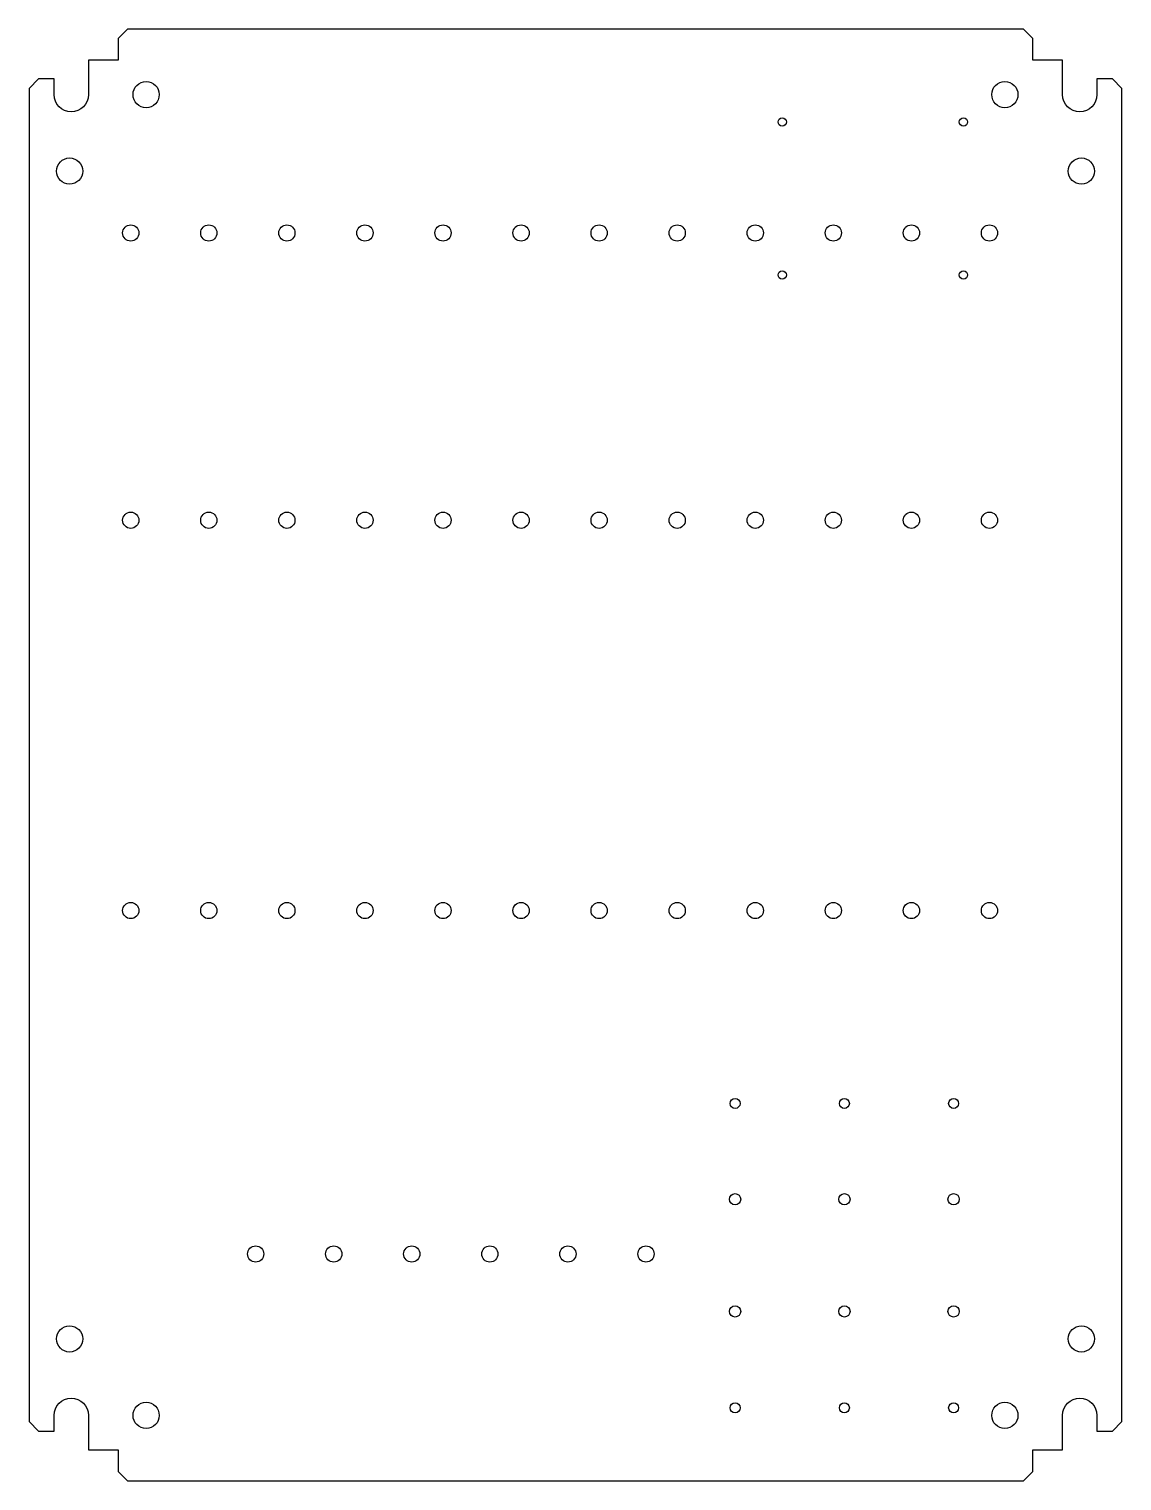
# Model space of a CAD drawing. Header units: millimetres. Extents: x -175 to 175, y -232 to 232.
import ezdxf

# ---------------------------------------------------------------- set-up
doc = ezdxf.new("R2010")
doc.units = ezdxf.units.MM

msp = doc.modelspace()

# ---------------------------------------------------------------- linework, layer by layer
msp.add_lwpolyline([(143.5, -232.5), (146.5, -229.5), (146.5, -222.5), (156, -222.5), (156, -211.5, -1), (167, -211.5), (167, -216.5), (172, -216.5), (175, -213.5), (175, 213.5), (172, 216.5), (167, 216.5), (167, 211.5, -1), (156, 211.5), (156, 222.5), (146.5, 222.5), (146.5, 229.5), (143.5, 232.5), (-143.5, 232.5), (-146.5, 229.5), (-146.5, 222.5), (-156, 222.5), (-156, 211.5, -1), (-167, 211.5), (-167, 216.5), (-172, 216.5), (-175, 213.5), (-175, -213.5), (-172, -216.5), (-167, -216.5), (-167, -211.5, -1), (-156, -211.5), (-156, -222.5), (-146.5, -222.5), (-146.5, -229.5), (-143.5, -232.5)], format="xyb", close=True)
for centre, radius in [((-137.5, 211.5), 4.2), ((137.5, 211.5), 4.2), ((66.21, 202.73), 1.35), ((124.21, 202.73), 1.35), ((-162, 187), 4.2), ((162, 187), 4.2), ((-142.43, 167.19), 2.6), ((-117.43, 167.19), 2.6), ((-92.43, 167.19), 2.6), ((-67.43, 167.19), 2.6), ((-42.43, 167.19), 2.6), ((-17.43, 167.19), 2.6), ((7.57, 167.19), 2.6), ((32.57, 167.19), 2.6), ((57.57, 167.19), 2.6), ((82.57, 167.19), 2.6), ((107.57, 167.19), 2.6), ((132.57, 167.19), 2.6), ((66.21, 153.73), 1.35), ((124.21, 153.73), 1.35), ((-142.43, 75.19), 2.6), ((-117.43, 75.19), 2.6), ((-92.43, 75.19), 2.6), ((-67.43, 75.19), 2.6), ((-42.43, 75.19), 2.6), ((-17.43, 75.19), 2.6), ((7.57, 75.19), 2.6), ((32.57, 75.19), 2.6), ((57.57, 75.19), 2.6), ((82.57, 75.19), 2.6), ((107.57, 75.19), 2.6), ((132.57, 75.19), 2.6), ((-142.43, -49.81), 2.6), ((-117.43, -49.81), 2.6), ((-92.43, -49.81), 2.6), ((-67.43, -49.81), 2.6), ((-42.43, -49.81), 2.6), ((-17.43, -49.81), 2.6), ((7.57, -49.81), 2.6), ((32.57, -49.81), 2.6), ((57.57, -49.81), 2.6), ((82.57, -49.81), 2.6), ((107.57, -49.81), 2.6), ((132.57, -49.81), 2.6), ((51.1, -111.59), 1.6), ((86.1, -111.59), 1.6), ((121.1, -111.59), 1.6), ((51.1, -142.29), 1.82), ((86.1, -142.29), 1.82), ((121.1, -142.29), 1.82), ((-102.43, -159.81), 2.6), ((-77.43, -159.81), 2.6), ((-52.43, -159.81), 2.6), ((-27.43, -159.81), 2.6), ((-2.43, -159.81), 2.6), ((22.57, -159.81), 2.6), ((51.1, -178.19), 1.82), ((86.1, -178.19), 1.82), ((121.1, -178.19), 1.82), ((-162, -187), 4.2), ((162, -187), 4.2), ((-137.5, -211.5), 4.2), ((51.1, -209.09), 1.6), ((86.1, -209.09), 1.6), ((121.1, -209.09), 1.6), ((137.5, -211.5), 4.2)]:
    msp.add_circle(centre, radius)

doc.saveas('drawing.dxf')
